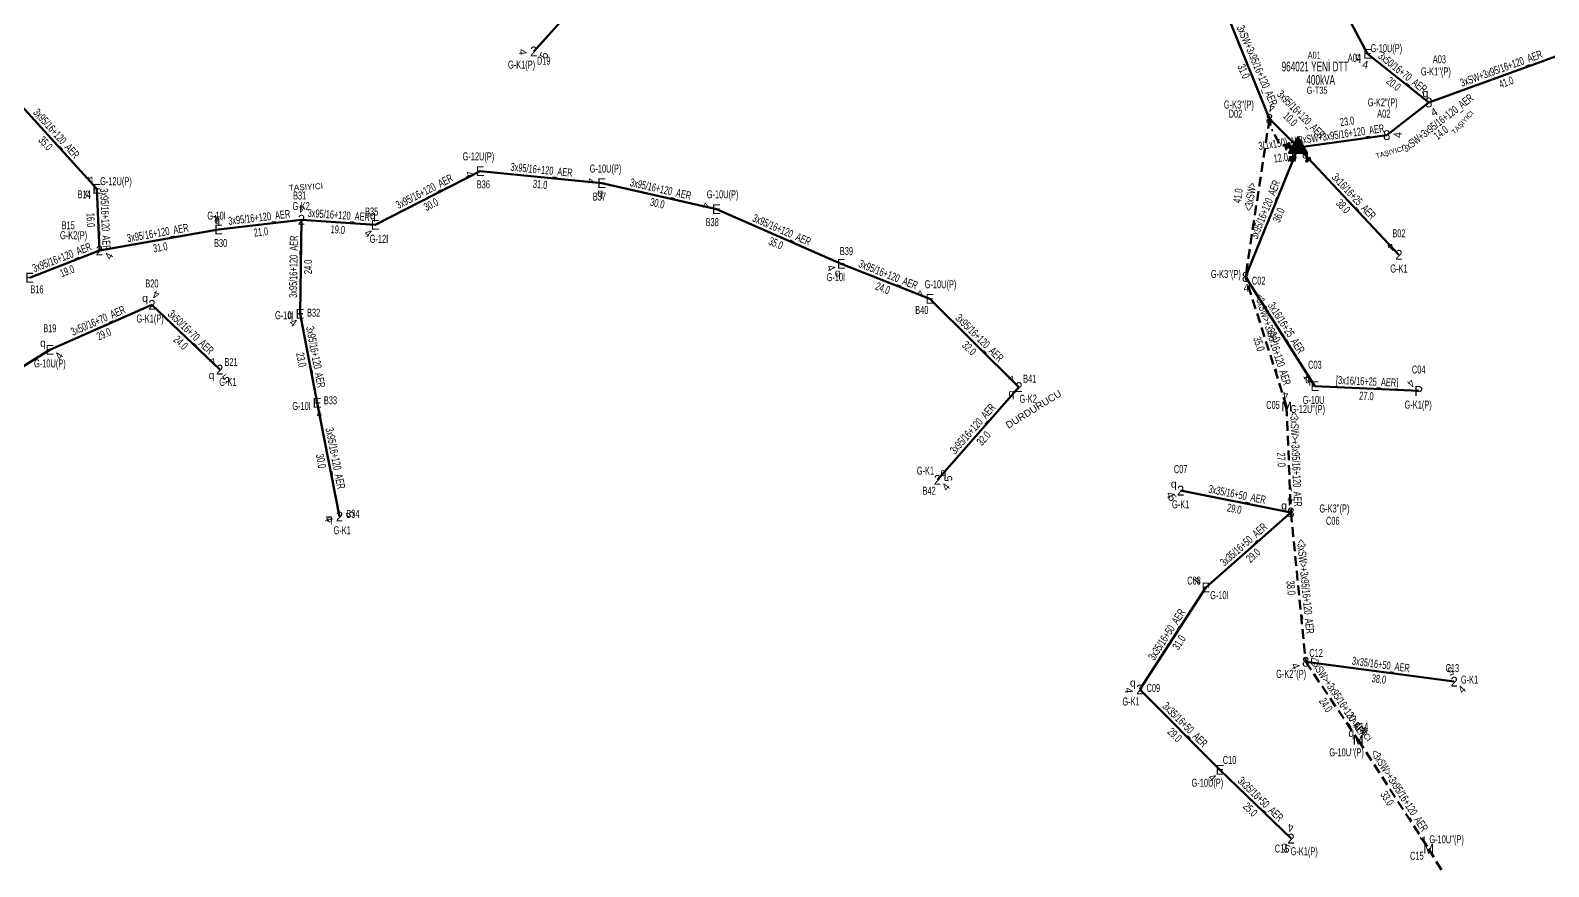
# Model space of a CAD drawing. Header units: millimetres. Extents: x 533048 to 542367, y 4141668 to 4149433.
# Drawn here: x 535826.3 to 536215.1, y 4143018.4 to 4143232.6 of the extents above; entities that cross this region are included whole.
import ezdxf
from ezdxf.enums import TextEntityAlignment as Align

# ---------------------------------------------------------------- set-up
doc = ezdxf.new("R2010")
doc.units = ezdxf.units.MM
doc.linetypes.add('DASHDOT', pattern=[5, 2.5, -1.25, 0, -1.25])
doc.linetypes.add('DASHED', pattern=[3.75, 2.5, -1.25])
for name, color, linetype, lineweight in [('DIREK_AG_MEVCUT', 120, 'Continuous', 25), ('DIREK_AG_YENI', 108, 'Continuous', 25), ('DIREK_OG_YENI', 10, 'Continuous', 25), ('HAT_AG_HAVAI_BYSK', 3, 'Continuous', 50), ('HAT_AG_HAVAI_YENI', 3, 'Continuous', 50), ('HAT_OG_HAVAI_ILERDE', 1, 'DASHED', 70), ('HAT_OG_HAVAI_YENI', 1, 'Continuous', 70), ('HAT_OG_YERALTI_YENI', 1, 'DASHDOT', 70), ('KULLANICI', 1, 'Continuous', 25), ('NODE_OG_MEVCUT', 5, 'Continuous', 25), ('TRAFO_TADILAT_BYSK', 5, 'Continuous', 30), ('TRAFO_YENI', 5, 'Continuous', 30)]:
    doc.layers.add(name, color=color, linetype=linetype, lineweight=lineweight)
doc.styles.add('Direk', font='B_CAD')
doc.styles.get("Standard").update_dxf_attribs({"font": 'Arial'})

# ---------------------------------------------------------------- blocks, each defined once
blk = doc.blocks.new('YENI_DIREK')
h = blk.add_hatch(color=32)
h.paths.add_polyline_path([(-3.28, -0.5), (-3.07, -0.63), (-2.64, 0.1), (-1.87, -0.35), (-1.77, -0.17), (-2.54, 0.28), (-2.11, 1.01), (-2.33, 1.14)])
h.paths.add_polyline_path([(-3.42, -0.17), (-3.29, -0.25), (-2.57, 0.98), (-2.7, 1.06)])
h.paths.add_polyline_path([(-3.5, 0.29), (-3.37, 0.22), (-3.01, 0.82), (-3.14, 0.9)])
h.paths.add_polyline_path([(-3.41, 0.73), (-3.54, 0.81), (-3.62, 0.68), (-3.49, 0.61)])
h.paths.add_polyline_path([(-1.26, -1.44), (-1.46, -1.44), (-1.47, -2.34), (-2.22, -2.34), (-2.48, -3.47), (-2.38, -3.47), (-2.17, -2.54), (-1.87, -2.54), (-2.08, -3.47), (-1.98, -3.47), (-1.77, -2.54), (-1.47, -2.54), (-1.68, -3.48), (-1.58, -3.48), (-1.37, -2.54), (-1.07, -2.54), (-1.28, -3.48), (-1.18, -3.48), (-0.97, -2.54), (-0.67, -2.55), (-0.88, -3.48), (-0.78, -3.48), (-0.52, -2.35), (-1.27, -2.34)])
at = {"layer": 'TRAFO_YENI'}
for points in [[(2.31, -1.57), (2.08, -1.92), (2.04, -1.44), (1.9, -1.44), (1.98, -2.32), (2.21, -1.96), (2.27, -2.67), (2.06, -2.67), (2.36, -2.87), (2.36, -2.86), (2.6, -2.49), (2.41, -2.63)], [(2.31, -1.57), (2.08, -1.92), (2.04, -1.44), (1.9, -1.44), (1.98, -2.32), (2.21, -1.96), (2.27, -2.67), (2.06, -2.67), (2.36, -2.87), (1.94, -3.19), (2.16, -3.79), (2.22, -3.74), (2.04, -3.26), (2.22, -3.13), (2.4, -3.6), (2.46, -3.56), (2.28, -3.08), (2.46, -2.94), (2.64, -3.42), (2.69, -3.38), (2.51, -2.9), (2.69, -2.76), (2.87, -3.24), (2.93, -3.2), (2.75, -2.72), (2.93, -2.58), (3.11, -3.06), (3.17, -3.01), (2.95, -2.42), (2.36, -2.86), (2.6, -2.49), (2.41, -2.63)], [(2.93, -2.58), (3.11, -3.06), (3.17, -3.01), (2.95, -2.42), (2.36, -2.86), (2.6, -2.49), (2.41, -2.63), (2.31, -1.57), (2.08, -1.92), (2.04, -1.44), (1.9, -1.44), (1.98, -2.32), (2.21, -1.96), (2.27, -2.67), (2.06, -2.67), (2.36, -2.87), (1.94, -3.19), (2.16, -3.79), (2.22, -3.74), (2.04, -3.26), (2.22, -3.13), (2.4, -3.6), (2.46, -3.56), (2.28, -3.08), (2.46, -2.94), (2.64, -3.42), (2.69, -3.38), (2.51, -2.9), (2.69, -2.76), (2.87, -3.24), (2.93, -3.2), (2.75, -2.72)]]:
    blk.add_hatch(color=32, dxfattribs=at).paths.add_polyline_path(points)
at = {"layer": 'TRAFO_TADILAT_BYSK', "color": 32, "flags": 128}
for points in [[(-3.49, 0.61), (-3.41, 0.73), (-3.54, 0.81), (-3.62, 0.68), (-3.49, 0.61)], [(-3.37, 0.22), (-3.01, 0.82), (-3.14, 0.9), (-3.5, 0.29), (-3.37, 0.22)], [(-3.29, -0.25), (-2.57, 0.98), (-2.7, 1.06), (-3.42, -0.17), (-3.29, -0.25)], [(-1.77, -0.17), (-2.54, 0.28), (-2.11, 1.01), (-2.33, 1.14), (-3.28, -0.5), (-3.07, -0.63), (-2.64, 0.1), (-1.87, -0.35), (-1.77, -0.17)], [(-1.26, -1.44), (-1.46, -1.44), (-1.47, -2.34), (-2.22, -2.34), (-2.48, -3.47), (-2.38, -3.47), (-2.17, -2.54), (-1.87, -2.54), (-2.08, -3.47), (-1.98, -3.47), (-1.77, -2.54), (-1.47, -2.54), (-1.68, -3.48), (-1.58, -3.48), (-1.37, -2.54), (-1.07, -2.54), (-1.28, -3.48), (-1.18, -3.48), (-0.97, -2.54), (-0.67, -2.55), (-0.88, -3.48), (-0.78, -3.48), (-0.52, -2.35), (-1.27, -2.34), (-1.26, -1.44)]]:
    blk.add_lwpolyline(points, dxfattribs=at)
at = {"layer": 'TRAFO_YENI', "linetype": 'Continuous'}
for p, q in [((-2.5, -1.44), (0, 2.89)), ((2.5, -1.44), (0, 2.89)), ((-2.5, -1.44), (2.5, -1.44))]:
    blk.add_line(p, q, dxfattribs=at)
at = {"layer": 'TRAFO_YENI', "color": 32, "flags": 128}
blk.add_lwpolyline([(1.9, -1.44), (2.04, -1.44), (2.08, -1.92), (2.31, -1.57), (2.41, -2.63), (2.6, -2.49), (2.36, -2.86), (2.95, -2.42), (3.17, -3.01), (3.11, -3.06), (2.93, -2.58), (2.75, -2.72), (2.93, -3.2), (2.87, -3.24), (2.69, -2.76), (2.51, -2.9), (2.69, -3.38), (2.64, -3.42), (2.46, -2.94), (2.28, -3.08), (2.46, -3.56), (2.4, -3.6), (2.22, -3.13), (2.04, -3.26), (2.22, -3.74), (2.16, -3.79), (1.94, -3.19), (2.36, -2.87), (2.06, -2.67), (2.27, -2.67), (2.21, -1.96), (1.98, -2.32), (1.9, -1.44)], dxfattribs=at)
at = {"layer": 'TRAFO_YENI', "linetype": 'Continuous'}
for points in [[(-2.5, -1.44), (0, -1.44), (0, 2.89)], [(0, -1.44), (0, 2.89), (2.5, -1.44)]]:
    blk.add_solid(points, dxfattribs=at)

msp = doc.modelspace()

# ---------------------------------------------------------------- linework, layer by layer
at = {"layer": 'HAT_AG_HAVAI_BYSK'}
msp.add_line((536155.236, 4143141.459), (536181.816, 4143140.238), dxfattribs=at)
at = {"layer": 'HAT_AG_HAVAI_YENI'}
for p, q in [((536150.725699, 4143260.616755), (536168.706, 4143226.573)), ((535981.965, 4143256.954), (535955.166, 4143227.18)), ((536168.706, 4143226.573), (536184.406, 4143214.133)), ((535819.833, 4143217.855), (535843.272, 4143191.986)), ((536143.604082, 4143209.93894), (536150.963479, 4143202.543288)), ((536150.963479, 4143202.543288), (536137.471116, 4143169.431014)), ((536176.763, 4143175.1), (536150.963479, 4143202.543288)), ((535914.577, 4143182.805), (535941.455, 4143196.55)), ((535941.455, 4143196.55), (535972.582568, 4143193.478566)), ((535843.272, 4143191.986), (535843.937, 4143176.184)), ((535972.582568, 4143193.478566), (536001.967, 4143186.796)), ((536001.967, 4143186.796), (536033.947, 4143172.823)), ((535874.482, 4143181.585), (535895.697, 4143184.081)), ((535895.697, 4143184.081), (535895.323, 4143159.996)), ((535895.697, 4143184.081), (535914.577, 4143182.805)), ((535843.937, 4143176.184), (535874.482, 4143181.585)), ((535843.937, 4143176.184), (535826.067, 4143169.243)), ((536033.947, 4143172.823), (536056.63, 4143163.818)), ((536137.471116, 4143169.431014), (536155.236, 4143141.459)), ((536056.63, 4143163.818), (536079.454, 4143141.229)), ((535831.259378, 4143150.801613), (535857.399, 4143162.272)), ((535874.755878, 4143145.700018), (535857.399, 4143162.272)), ((535895.323, 4143159.996), (535899.691, 4143137.18)), ((535804.98, 4143134.524), (535831.259378, 4143150.801613)), ((536058.574, 4143117.459), (536079.454, 4143141.229)), ((535899.691, 4143137.18), (535905.432, 4143108.102)), ((536120.857605, 4143114.723525), (536149.090926, 4143109.129877)), ((536127.315408, 4143089.943271), (536149.090926, 4143109.129877)), ((536127.315408, 4143089.943271), (536110.392, 4143063.783)), ((536152.888224, 4143070.89484), (536190.906496, 4143065.810932)), ((536110.392, 4143063.783), (536130.935, 4143043.24)), ((536130.935, 4143043.24), (536149.127053, 4143025.602953))]:
    msp.add_line(p, q, dxfattribs=at)
at = {"layer": 'HAT_OG_HAVAI_ILERDE'}
for p, q in [((536143.604082, 4143209.93894), (536137.471116, 4143169.431014)), ((536147.986092, 4143136.264623), (536137.471116, 4143169.431014)), ((536147.986092, 4143136.264623), (536149.090926, 4143109.129877)), ((536149.090926, 4143109.129877), (536152.888224, 4143070.89484)), ((536152.888224, 4143070.89484), (536166.323, 4143050.893)), ((536166.323, 4143050.893), (536184.373839, 4143022.976737)), ((536184.373839, 4143022.976737), (536203.301, 4142991.876))]:
    msp.add_line(p, q, dxfattribs=at)
at = {"layer": 'HAT_OG_HAVAI_YENI'}
for p, q in [((536143.604082, 4143209.93894), (536131.817, 4143238.972)), ((536222.78742, 4143228.031685), (536184.406, 4143214.133)), ((536173.641, 4143205.748), (536184.406, 4143214.133)), ((536173.641, 4143205.748), (536150.963479, 4143202.543288))]:
    msp.add_line(p, q, dxfattribs=at)
at = {"layer": 'HAT_OG_YERALTI_YENI', "flags": 128}
for points in [[(536143.646, 4143210.034), (536143.604082, 4143209.93894)], [(536150.963479, 4143202.543288), (536146.291407, 4143203.398528), (536143.959539, 4143207.667719), (536143.646, 4143210.034)]]:
    msp.add_lwpolyline(points, dxfattribs=at)

# ---------------------------------------------------------------- block references
at = {"layer": 'TRAFO_YENI'}
msp.add_blockref('YENI_DIREK', (536150.963479, 4143202.543288), dxfattribs=at)

# ---------------------------------------------------------------- texts
at = {"layer": 'DIREK_AG_MEVCUT', "width": 0.53}
for s, p in [('C04', (536181.816, 4143145.738)), ('G-K1(P)', (536181.689239, 4143136.738))]:
    msp.add_text(s, height=2.05, dxfattribs=at).set_placement(p, align=Align.MIDDLE_CENTER)
at = {"layer": 'DIREK_AG_MEVCUT', "color": 32, "style": 'Direk'}
msp.add_text('4', height=2, rotation=225.000001, dxfattribs=at).set_placement((536179.836101, 4143142.217899), align=Align.MIDDLE_CENTER)
at = {"layer": 'DIREK_AG_MEVCUT', "style": 'Direk'}
msp.add_text('P', height=2.5, dxfattribs=at).set_placement((536181.816, 4143140.238), align=Align.MIDDLE_CENTER)
at = {"layer": 'DIREK_AG_YENI', "color": 32, "style": 'Direk'}
for s, rotation, p in [('4', 272.713565, (535952.36914, 4143227.04744)), ('5', 70.361902, (535957.803136, 4143226.238982)), ('4', 349.146702, (536168.178774, 4143223.823085)), ('4', 212.063858, (535841.78558, 4143194.358879)), ('4', 286.837496, (535938.775036, 4143195.738957)), ('4', 259.798996, (535969.826829, 4143193.974451)), ('4', 538.777708, (535895.756728, 4143186.880363)), ('4', 252.303384, (535999.299498, 4143187.647135)), ('4', 187.539477, (535874.114614, 4143184.360793)), ('4', 320.560245, (535912.798254, 4143180.64258)), ('4', 420.62722, (535846.377051, 4143174.810629)), ('4', 225.000001, (536174.783101, 4143177.079899)), ('4', 292.172641, (536031.354057, 4143171.766284)), ('4', 518.162611, (535858.440526, 4143164.871081)), ('4', 241.131436, (536054.177957, 4143165.169846)), ('4', 322.905964, (535893.63425, 4143157.762589)), ('4', 416.846228, (535833.603554, 4143149.270327)), ('4', 220.127281, (535872.951313, 4143147.840939)), ('5', 37.028312, (535876.442065, 4143143.464671)), ('4', 221.81574, (536077.587136, 4143143.31582)), ('4', 225.000001, (536153.256101, 4143143.438899)), ('4', 371.085852, (535900.229383, 4143134.432248)), ('4', 410.510084, (536060.734862, 4143115.678361)), ('5', 97.316827, (536061.3512, 4143117.815597)), ('4', 292.5, (536118.270742, 4143113.652011)), ('5', 309.396779, (536118.693851, 4143112.946401)), ('5', 101.168526, (535908.178973, 4143108.644347)), ('4', 281.168526, (535902.685027, 4143107.559653)), ('4', 230.743726, (536125.147302, 4143091.715083)), ('5', 198.69219, (536190.009141, 4143068.463243)), ('4', 274.393826, (536107.600229, 4143063.568488)), ('4', 405.000941, (536192.886427, 4143063.831065)), ('4', 315.345958, (536128.967092, 4143041.248182)), ('4', 541.135646, (536149.071558, 4143028.402403)), ('5', 338.759738, (536148.11267, 4143022.993158))]:
    msp.add_text(s, height=2, rotation=rotation, dxfattribs=at).set_placement(p, align=Align.MIDDLE_CENTER)
at = {"layer": 'DIREK_AG_YENI', "style": 'Direk'}
for s, p in [('2', (535955.166, 4143227.18)), ('E', (536168.706, 4143226.573)), ('E', (535941.455, 4143196.55)), ('E', (535972.582568, 4143193.478566)), ('E', (535843.272, 4143191.986)), ('E', (536001.967, 4143186.796)), ('E', (535874.482, 4143181.585)), ('2', (535895.697, 4143184.081)), ('E', (535914.577, 4143182.805)), ('2', (535843.937, 4143176.184)), ('2', (536176.763, 4143175.1)), ('E', (536033.947, 4143172.823)), ('E', (535826.067, 4143169.243)), ('2', (535857.399, 4143162.272)), ('E', (536056.63, 4143163.818)), ('E', (535895.323, 4143159.996)), ('E', (535831.259378, 4143150.801613)), ('2', (535874.755878, 4143145.700018)), ('2', (536079.454, 4143141.229)), ('E', (536155.236, 4143141.459)), ('E', (535899.691, 4143137.18)), ('2', (536058.574, 4143117.459)), ('2', (536120.857605, 4143114.723525)), ('2', (535905.432, 4143108.102)), ('E', (536127.315408, 4143089.943271)), ('2', (536190.906496, 4143065.810932)), ('2', (536110.392, 4143063.783)), ('E', (536130.935, 4143043.24)), ('2', (536149.127053, 4143025.602953))]:
    msp.add_text(s, height=2.5, dxfattribs=at).set_placement(p, align=Align.MIDDLE_CENTER)
at = {"layer": 'DIREK_AG_YENI', "width": 0.53}
for s, p in [('D19', (535957.743038, 4143224.811694)), ('A04', (536165.353361, 4143225.568105)), ('G-10U(P)', (536173.53449, 4143228.020256)), ('G-K1(P)', (535952.062801, 4143223.803299)), ('G-12U(P)', (535941.019797, 4143200.316831)), ('G-10U(P)', (535973.562826, 4143197.197435)), ('G-12U(P)', (535848.176076, 4143193.962308)), ('B14', (535840.059871, 4143190.595954)), ('B31', (535895.224142, 4143190.297684)), ('B36', (535942.267647, 4143193.145649)), ('B37', (535971.986215, 4143190.029745)), ('G-10U(P)', (536003.548078, 4143190.597844)), ('G-K2', (535895.609795, 4143187.594329)), ('B35', (535913.671905, 4143186.185947)), ('B15', (535835.956259, 4143182.672409)), ('G-10I', (535873.960818, 4143185.127784)), ('B38', (536000.878658, 4143183.469514)), ('G-K2(P)', (535837.331259, 4143180.129886)), ('B30', (535874.991405, 4143178.122269)), ('G-12I', (535915.542294, 4143179.199184)), ('B02', (536176.763, 4143180.6)), ('B39', (536035.261112, 4143176.066934)), ('G-K1', (536176.763, 4143171.6)), ('B16', (535827.947509, 4143166.291105)), ('B20', (535857.399, 4143167.772)), ('G-10I', (536032.554516, 4143169.385603)), ('G-10U(P)', (536059.366349, 4143167.57262)), ('G-K1(P)', (535856.935029, 4143158.772)), ('G-10I', (535891.284419, 4143159.64451)), ('B32', (535898.809819, 4143160.299469)), ('B40', (536054.568584, 4143160.989473)), ('B19', (535831.259378, 4143156.301613)), ('G-10U(P)', (535831.259378, 4143147.301613)), ('B21', (535877.659921, 4143147.653613)), ('C03', (536155.236, 4143146.959)), ('B41', (536082.199392, 4143143.399904)), ('G-K1', (535876.859455, 4143142.573026)), ('G-10I', (535895.719652, 4143136.40782)), ('B33', (535903.126658, 4143137.848022)), ('G-K2', (536081.810107, 4143138.249394)), ('G-10U', (536154.89879, 4143137.959)), ('G-K1', (536055.502581, 4143119.831422)), ('C07', (536120.857605, 4143120.223525)), ('B42', (536056.434469, 4143114.689089)), ('B34', (535908.865716, 4143108.779934)), ('G-K1', (536120.857605, 4143111.223525)), ('G-K1', (535906.127995, 4143104.576805)), ('C08', (536124.281151, 4143091.687772)), ('G-10I', (536130.767493, 4143087.958545)), ('C13', (536190.442481, 4143069.280037)), ('G-K1', (536194.848537, 4143066.338204)), ('C09', (536113.86667, 4143064.203321)), ('G-K1', (536108.156254, 4143060.729621)), ('C10', (536133.379807, 4143045.74458)), ('G-10U(P)', (536127.705394, 4143039.931434)), ('C11', (536146.712669, 4143023.069033)), ('G-K1(P)', (536152.502241, 4143022.386988))]:
    msp.add_text(s, height=2.05, dxfattribs=at).set_placement(p, align=Align.MIDDLE_CENTER)
at = {"layer": 'DIREK_AG_YENI', "color": 4, "style": 'Direk'}
for p in [(536166.311258, 4143225.855218), (535840.977622, 4143190.99311), (535972.156601, 4143191.015122), (535874.118139, 4143184.058379), (535913.930503, 4143185.219962), (536033.008348, 4143170.505904), (535855.631233, 4143164.039767), (535892.832415, 4143159.779237), (535829.491611, 4143152.56938), (535872.681562, 4143144.304593), (536153.468233, 4143143.226767), (536077.493006, 4143139.678355), (536060.102237, 4143119.437508), (536119.089838, 4143116.491292), (535902.979346, 4143107.617761), (536108.624233, 4143065.550767), (536147.402493, 4143023.79301)]:
    msp.add_text('q', height=2, dxfattribs=at).set_placement(p, align=Align.MIDDLE_CENTER)
at = {"layer": 'DIREK_OG_YENI', "width": 0.53}
for s, p in [('A03', (536187.121639, 4143225.173344)), ("G-K1''(P)", (536186.218798, 4143222.053034)), ("G-K3''(P)", (536135.780629, 4143213.573846)), ("G-K2''(P)", (536172.596561, 4143214.149264)), ('D02', (536134.883266, 4143211.25821)), ('A02', (536172.884065, 4143211.25404)), ("G-K3''(P)", (536132.440606, 4143170.198078)), ('C02', (536140.84045, 4143168.483601)), ('C05', (536144.510384, 4143136.676266)), ("G-12U''(P)", (536153.423044, 4143135.620702)), ("G-K3''(P)", (536160.232851, 4143110.152448)), ('C06', (536159.816634, 4143107.002699)), ('C12', (536155.54651, 4143073.171573)), ("G-K2''(P)", (536149.150474, 4143067.802149)), ('C14', (536167.138855, 4143054.296584)), ("G-10U''(P)", (536163.352753, 4143047.714498)), ("G-10U''(P)", (536188.976712, 4143025.44682)), ('C15', (536181.344998, 4143021.22285))]:
    msp.add_text(s, height=2.05, dxfattribs=at).set_placement(p, align=Align.MIDDLE_CENTER)
at = {"layer": 'DIREK_OG_YENI', "color": 32, "style": 'Direk'}
for rotation, p in [(528.477898, (536144.16337, 4143212.682514)), (388.910918, (536185.759658, 4143211.681957)), (450.396068, (536176.440933, 4143205.767355)), (364.460366, (536137.68887, 4143166.639494)), (545.418118, (536147.721707, 4143139.052113)), (183.787669, (536148.90596, 4143111.923761)), (292.638384, (536150.303957, 4143069.817081)), (504.703624, (536167.940857, 4143053.178288)), (210.553368, (536182.950486, 4143025.387974))]:
    msp.add_text('4', height=2, rotation=rotation, dxfattribs=at).set_placement(p, align=Align.MIDDLE_CENTER)
at = {"layer": 'DIREK_OG_YENI', "color": 4, "style": 'Direk'}
for p in [(536183.541324, 4143216.478706), (536147.323159, 4143110.897644), (536164.555233, 4143052.660767)]:
    msp.add_text('q', height=2, dxfattribs=at).set_placement(p, align=Align.MIDDLE_CENTER)
at = {"layer": 'DIREK_OG_YENI', "style": 'Direk'}
for s, p in [('8', (536184.406, 4143214.133)), ('8', (536143.604082, 4143209.93894)), ('8', (536173.641, 4143205.748)), ('8', (536137.471116, 4143169.431014)), ('M', (536147.986092, 4143136.264623)), ('8', (536149.090926, 4143109.129877)), ('8', (536152.888224, 4143070.89484)), ('M', (536166.323, 4143050.893)), ('M', (536184.373839, 4143022.976737))]:
    msp.add_text(s, height=2.5, dxfattribs=at).set_placement(p, align=Align.MIDDLE_CENTER)
at = {"layer": 'HAT_AG_HAVAI_BYSK', "lineweight": 30, "width": 0.53}
msp.add_text('[3x16/16+25_AER]', height=2.05, rotation=357.369865, dxfattribs=at).set_placement((536168.565005, 4143141.697605), align=Align.CENTER)
msp.add_text('27.0', height=2.05, rotation=357.369865, dxfattribs=at).set_placement((536168.486995, 4143139.999395), align=Align.TOP_CENTER)
at = {"layer": 'HAT_AG_HAVAI_YENI', "lineweight": 30, "width": 0.53}
for s, rotation, p in [('3x50/16+70_AER', 321.607692, (536177.084032, 4143221.018977)), ('3x95/16+120_AER', 314.859218, (536150.994137, 4143210.361136, 268075.481739)), ('3x95/16+120_AER', 312.178488, (535832.18231, 4143205.491387, 267921.636)), ('3x95/16+120_AER', 354.364513, (535957.102324, 4143195.860226, 267986.291284)), ('3x95/16+120_AER', 27.084562, (535927.629061, 4143190.434336, 267970.72757)), ('3x95/16+120_AER', 347.187788, (535987.463277, 4143190.96612, 268000.9835)), ('3x16/16+25_AER', 313.231667, (536164.482541, 4143189.403851)), ('3x95/16+120_AER', 272.409772, (535844.453748, 4143184.120739, 267921.9685)), ('3x95/16+120_AER', 427.830423, (536143.430137, 4143186.307897)), ('3x95/16+120_AER', 356.133559, (535905.194316, 4143184.291065, 267957.2885)), ('3x95/16+120_AER', 10.027454, (535859.061498, 4143179.721516, 267937.241)), ('3x95/16+120_AER', 6.71015, (535884.99018, 4143183.677177, 267947.8485)), ('3x95/16+120_AER', 336.398072, (536018.297323, 4143180.588397, 268016.9735)), ('3x95/16+120_AER', 381.226983, (535834.694246, 4143173.50583)), ('3x95/16+120_AER', 449.110363, (535894.660102, 4143172.051697, 267947.6615)), ('3x95/16+120_AER', 338.346684, (536045.602112, 4143169.1104, 268028.314971)), ('3x50/16+70_AER', 383.692164, (535843.987391, 4143157.314977, 267915.629689)), ('3x50/16+70_AER', 316.326694, (535866.664154, 4143154.600616, 267928.699251)), ('3x16/16+25_AER', 302.419423, (536147.071082, 4143155.900703)), ('3x95/16+120_AER', 315.297531, (536068.63991, 4143153.127771, 268039.727028)), ('3x95/16+120_AER', 280.837832, (535898.341839, 4143148.747825, 267949.8455)), ('3x95/16+120_AER', 48.650834, (536068.351491, 4143129.900156, 268039.727028)), ('3x95/16+120_AER', 281.168523, (535903.395402, 4143122.805641, 267952.716)), ('3x35/16+50_AER', 348.793558, (536135.139458, 4143112.760494)), ('3x35/16+50_AER', 41.38357, (536137.641234, 4143100.17433, 268074.545463)), ('3x35/16+50_AER', 417.100665, (536118.140022, 4143077.324825, 268055.196)), ('3x35/16+50_AER', 352.383435, (536172.010021, 4143069.195386)), ('3x35/16+50_AER', 315, (536121.264541, 4143054.112541, 268065.4675)), ('3x35/16+50_AER', 315.887461, (536140.622686, 4143035.031754, 268074.563526))]:
    msp.add_text(s, height=2.05, rotation=rotation, dxfattribs=at).set_placement(p, align=Align.CENTER)
for s, rotation, p in [('20.0', 321.607692, (536176.02826, 4143219.686556)), ('10.0', 314.859218, (536149.690836, 4143210.585848, 268075.481739)), ('35.0', 312.178488, (535830.922513, 4143204.349935, 267921.636)), ('31.0', 354.364513, (535956.935385, 4143194.168442, 267986.291284)), ('30.0', 27.084562, (535928.40308, 4143188.920766, 267970.72757)), ('30.0', 347.187788, (535987.086291, 4143189.308446, 268000.9835)), ('36.0', 427.830423, (536145.004458, 4143185.666404)), ('38.0', 313.231667, (536163.243938, 4143188.239436)), ('16.0', 272.409772, (535842.755252, 4143184.049261, 267921.9685)), ('19.0', 356.133559, (535905.079684, 4143182.594935, 267957.2885)), ('21.0', 6.71015, (535885.18882, 4143181.988823, 267947.8485)), ('35.0', 336.398072, (536017.616677, 4143179.030603, 268016.9735)), ('31.0', 10.027454, (535859.357502, 4143178.047484, 267937.241)), ('19.0', 381.226983, (535835.309754, 4143171.92117)), ('24.0', 449.110363, (535896.359898, 4143172.025303, 267947.6615)), ('24.0', 338.346684, (536044.974829, 4143167.530363, 268028.314971)), ('29.0', 383.692164, (535844.670489, 4143155.758258, 267915.629689)), ('33.0', 302.419423, (536145.636034, 4143154.989311, -4.515327)), ('24.0', 316.326694, (535865.490226, 4143153.371024, 267928.699251)), ('32.0', 315.297531, (536067.444087, 4143151.919464, 268039.727028)), ('23.0', 280.837832, (535896.672161, 4143148.428175, 267949.8455)), ('32.0', 48.650834, (536069.627676, 4143128.777057, 268039.727028)), ('30.0', 281.168523, (535901.727598, 4143122.476359, 267952.716)), ('29.0', 348.793558, (536134.809072, 4143111.092908)), ('29.0', 41.38357, (536138.765099, 4143098.898818, 268074.545463)), ('31.0', 417.100665, (536119.567386, 4143076.401445, 268055.196)), ('38.0', 352.383435, (536171.784698, 4143067.510385)), ('29.0', 315, (536120.062459, 4143052.910459, 268065.4675)), ('25.0', 315.887461, (536139.439367, 4143033.811198, 268074.563526))]:
    msp.add_text(s, height=2.05, rotation=rotation, dxfattribs=at).set_placement(p, align=Align.TOP_CENTER)
at = {"layer": 'HAT_OG_HAVAI_ILERDE', "lineweight": 30, "width": 0.53}
for s, rotation, p in [('41.0', 441.390711, (536134.511285, 4143190.396116, 268068.735558)), ('35.0', 287.590546, (536141.91835, 4143152.590938)), ('27.0', 272.331599, (536147.689213, 4143122.66267, 268074.545463)), ('38.0', 275.67171, (536150.143736, 4143089.928354, 268076.444112)), ('24.0', 303.888351, (536158.900005, 4143060.41998, 268083.1615)), ('33.0', 302.886975, (536174.634638, 4143036.473332, 268092.18692))]:
    msp.add_text(s, height=2.05, rotation=rotation, dxfattribs=at).set_placement(p, align=Align.TOP_CENTER)
for s, rotation, p in [('<3xSW>', 441.390711, (536139.697176, 4143189.812218, 268068.735558)), ('<3xSW>+3x95/16+120_AER', 287.590546, (536143.538859, 4143153.104699)), ('<3xSW>+3x95/16+120_AER', 272.331599, (536149.387805, 4143122.731831, 268074.545463)), ('<3xSW>+3x95/16+120_AER', 275.67171, (536151.835414, 4143090.096363, 268076.444112)), ('<3xSW>+3x95/16+120_AER', 303.888351, (536160.311219, 4143061.36786, 268083.1615)), ('<3xSW>+3x95/16+120_AER', 302.886975, (536176.062202, 4143037.396404, 268092.18692))]:
    msp.add_text(s, height=2.05, rotation=rotation, dxfattribs=at).set_placement(p, align=Align.CENTER)
at = {"layer": 'HAT_OG_HAVAI_YENI', "lineweight": 30, "width": 0.53}
for rotation, p in [(293.228995, (536139.527095, 4143223.163246, 268065.9085)), (379.907097, (536203.307434, 4143221.881318, 268092.203146)), (37.913183, (536187.324451, 4143208.067894, 268092.203146)), (368.04405, (536162.183439, 4143204.987394, 268075.481739))]:
    msp.add_text('3xSW+3x95/16+120_AER', height=2.05, rotation=rotation, dxfattribs=at).set_placement(p, align=Align.CENTER)
for s, rotation, p in [('31.0', 293.228995, (536137.964905, 4143222.492754, 268065.9085)), ('41.0', 379.907097, (536203.886278, 4143220.2829, 268092.203146)), ('23.0', 368.04405, (536163.355523, 4143210.310587, 268075.481739)), ('14.0', 37.913183, (536186.863952, 4143207.193789, 268092.203146))]:
    msp.add_text(s, height=2.05, rotation=rotation, dxfattribs=at).set_placement(p, align=Align.TOP_CENTER)
at = {"layer": 'HAT_OG_YERALTI_YENI', "lineweight": 30, "width": 0.53}
msp.add_text('3(1x150)-AL', height=2.05, rotation=368.323905, dxfattribs=at).set_placement((536146.098581, 4143202.690553), align=Align.CENTER)
msp.add_text('12.0', height=2.05, rotation=368.323905, dxfattribs=at).set_placement((536146.344688, 4143201.008461), align=Align.TOP_CENTER)
at = {"layer": 'KULLANICI'}
for s, height, rotation, p in [('TAŞIYICI', 1.26958, 48.3665, (536193.057638, 4143208.996142)), ('TAŞIYICI', 1.263491, 15.624066, (536174.395203, 4143201.364181)), ('TAŞIYICI', 1.505111, 3.1798, (535896.826675, 4143192.4881)), ('DURDURUCU', 1.793, 31.9613, (536083.1747, 4143135.5766))]:
    msp.add_text(s, height=height, rotation=rotation, dxfattribs=at).set_placement(p, align=Align.MIDDLE_CENTER)
msp.add_text('TAŞIYICI', height=1.440708, rotation=309.1078, dxfattribs=at).set_placement((536163.4898, 4143056.8508))
at = {"layer": 'NODE_OG_MEVCUT', "style": 'Direk'}
msp.add_text('A', height=1.4, dxfattribs=at).set_placement((536143.646, 4143210.034), align=Align.MIDDLE_CENTER)
at = {"layer": 'TRAFO_YENI', "width": 0.6}
for s, height, p in [('A01', 1.8, (536155.063065, 4143225.333691)), ('964021 YENİ DTT', 2.5, (536155.270213, 4143222.080092)), ('400kVA', 2.5, (536156.717726, 4143218.651772))]:
    msp.add_text(s, height=height, dxfattribs=at).set_placement(p, align=Align.CENTER)
msp.add_text('G-T35', height=1.8, dxfattribs=at).set_placement((536155.803507, 4143218.156571), align=Align.TOP_CENTER)
at = {"layer": 'TRAFO_YENI', "color": 4, "style": 'Direk'}
msp.add_text('q', height=2, dxfattribs=at).set_placement((536152.731246, 4143200.775521), align=Align.MIDDLE_CENTER)

doc.saveas('drawing.dxf')
